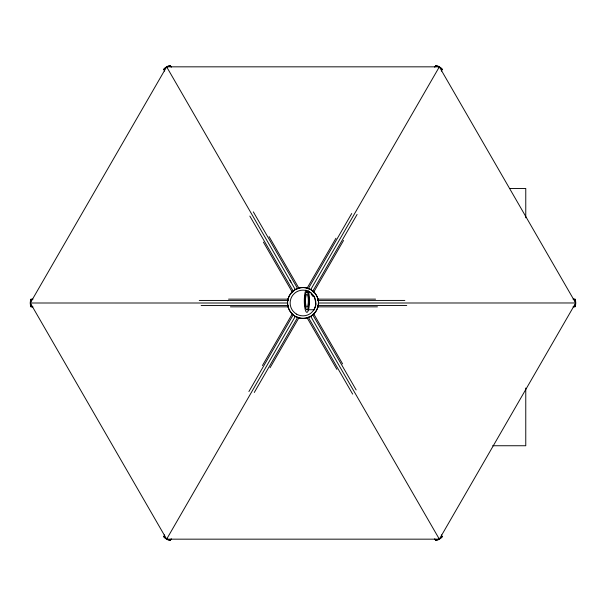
<?xml version="1.0" encoding="UTF-8"?>
<svg xmlns="http://www.w3.org/2000/svg" width="606" height="606" viewBox="0 0 606 606"><rect width="100%" height="100%" fill="white"/><g stroke="black" fill="none" stroke-linecap="round" stroke-linejoin="round"><path stroke-width="0.91" d="M315.847 303.591C316.302 304.947 314.022 309.78 314.203 309.318M32.974 306.871L31.088 306.871A3.856 0.848 90 0 1 30.3 303.023L166.65 66.834A3.856 0.848 -30 0 1 170.354 65.599L171.293 67.236M171.293 538.757L170.354 540.393A3.856 0.848 30 0 1 166.627 539.151A3.856 0.848 30 0 1 163.688 536.545L164.635 534.909M262.436 365.554L292.206 314.006L293.319 314.658A2.575 0.568 30 0 0 293.395 314.862M335.951 238.234L307.136 288.138L308.249 288.789A2.575 0.568 30 0 1 308.469 288.744M434.707 67.236L435.653 65.599A3.856 0.848 30 0 1 439.373 66.849A3.856 0.848 30 0 1 442.312 69.455L441.373 71.091M248.907 391.559L293.319 314.658M308.249 288.789L351.722 213.517M30.3 303L166.65 539.166L295.281 316.377A15.847 15.392 60 0 1 287.562 303.008L30.3 303A3.856 0.848 90 0 1 31.088 299.182L32.974 299.175M310.734 289.623L439.35 66.834L166.65 66.834A3.856 0.848 -30 0 0 163.688 69.448L164.635 71.091M254.278 392.483L297.751 317.211L298.864 317.855L270.049 367.766M343.564 240.446L313.794 291.986L312.681 291.342L357.093 214.433M434.699 538.764L435.646 540.4A3.856 0.848 -30 0 0 439.365 539.151L575.7 303A3.856 0.848 90 0 0 574.912 299.122L573.026 299.122M163.688 69.448L164.809 68.804A2.575 0.568 -30 0 1 166.771 67.092A2.575 0.568 -30 0 1 169.233 66.251L170.354 65.599M263.383 242.082L292.206 291.986L293.319 291.342A2.575 0.568 -30 0 1 293.395 291.13M297.531 288.744A2.575 0.568 -30 0 1 297.751 288.789L298.864 288.138L269.102 236.598M308.469 317.256A2.575 0.568 -30 0 1 308.249 317.211L307.136 317.855A3.856 0.848 -30 0 1 307.136 317.855L336.898 369.402M312.605 314.862A2.575 0.568 -30 0 0 312.681 314.658L313.794 314.006L342.617 363.918M435.646 540.4L436.759 539.749A2.575 0.568 -30 0 0 439.229 538.908A2.575 0.568 -30 0 0 441.191 537.196L442.304 536.552L441.365 534.916M509.684 188.474L525.766 188.474L525.766 217.796M228.545 299.152L288.062 299.144L288.062 300.44A2.575 0.568 90 0 0 287.918 300.606M318.082 300.614A2.575 0.568 90 0 0 317.93 300.447L317.93 299.152L375.568 299.144M199.253 300.447L288.062 300.44M317.93 300.447L404.853 300.432M573.026 306.818L574.912 306.818A3.856 0.848 90 0 0 575.7 302.97L318.445 303.008A15.438 15.438 0 0 1 295.289 316.37A15.438 15.438 0 0 1 295.296 289.63A15.438 15.438 0 0 1 318.445 303.008A15.847 15.392 -60 0 1 310.726 316.362L439.35 539.166A3.856 0.848 -30 0 0 442.304 536.552M201.147 305.56L288.07 305.553L288.07 306.841L230.431 306.848M377.455 306.841L317.938 306.848L317.938 305.56L406.747 305.545M307.022 309.749L314.537 309.749M492.655 445.743L525.766 445.743L525.766 388.045M166.65 539.166L439.35 539.166M435.653 65.599L436.767 66.251A2.575 0.568 30 0 1 439.236 67.092A2.575 0.568 30 0 1 441.198 68.804L442.312 69.455M163.688 536.545L164.802 537.189A2.575 0.568 30 0 0 166.764 538.901A2.575 0.568 30 0 0 169.233 539.749L170.354 540.393M309.461 291.88L311.332 293.198M313.65 295.804L314.719 297.697M439.35 66.834L575.7 303M253.338 211.88L297.751 288.789M312.681 314.658L356.146 389.923M166.65 66.834L295.281 289.615M249.854 216.069L293.319 291.342M308.249 317.211L352.662 394.12M290.024 280.525L290.971 282.169M574.912 299.122L574.912 300.417A2.575 0.568 90 0 1 575.42 302.97A2.575 0.568 90 0 1 574.912 305.522L574.912 306.818M31.088 299.182L31.088 300.47A2.575 0.568 90 0 0 30.58 303.023A2.575 0.568 90 0 0 31.088 305.583L31.088 306.871M287.433 302.917A15.847 15.392 -60 0 1 295.152 289.554M310.855 289.562A15.847 15.392 60 0 1 318.567 302.917M310.711 316.37A15.847 15.392 0 0 1 295.289 316.37M295.289 289.479A15.847 15.392 0 0 1 310.711 289.479M317.93 299.152A3.856 0.848 90 0 1 318.082 299.266M318.082 306.734A3.856 0.848 90 0 1 317.938 306.848M318.082 305.394A2.575 0.568 90 0 1 317.938 305.56M292.228 314.196A3.856 0.848 30 0 1 292.206 314.006M297.751 317.211A2.575 0.568 30 0 1 297.531 317.256M292.206 291.986A3.856 0.848 -30 0 1 292.228 291.804M313.794 314.006A3.856 0.848 -30 0 1 313.772 314.196M313.772 291.804A3.856 0.848 30 0 1 313.794 291.986M312.605 291.13A2.575 0.568 30 0 1 312.681 291.342M288.07 306.841A3.856 0.848 90 0 1 287.918 306.734M287.918 299.258A3.856 0.848 90 0 1 288.062 299.144M288.07 305.553A2.575 0.568 90 0 1 287.918 305.386M305.151 296.175A9.007 2.015 90 0 0 305.272 306.166A9.007 2.015 90 0 0 307.386 309.484A9.007 2.015 -90 0 0 308.84 298.531A9.007 2.015 -90 0 0 306.386 292.039A9.007 2.015 90 0 1 307.916 293.016M308.84 298.531A9.007 2.015 90 0 1 308.628 305.356M304.932 303A9.007 2.015 -90 0 1 306.386 292.039M314.484 297.902A8.416 5.06 78.6 0 1 315.537 303.47M311.249 294.342A10.976 4.871 65.4 0 1 313.204 296.766M308.045 290.41A11.575 2.591 90 0 1 308.871 308.234A11.575 2.591 90 0 1 304.795 307.598A11.575 2.591 90 0 1 305.894 290.069M298.796 317.9A3.856 0.848 30 0 0 298.864 317.855M298.864 288.138A3.856 0.848 -30 0 0 298.796 288.092M307.204 288.092A3.856 0.848 30 0 0 307.136 288.138M305.659 297.394A6.431 1.439 90 0 0 306.848 307.197A6.431 1.439 90 0 0 308.159 297.705A6.431 1.439 90 0 0 305.659 297.394M296.569 314.135A12.862 12.862 0 0 0 315.862 303A12.862 12.862 0 0 0 296.569 291.857A12.862 12.862 0 0 0 296.569 314.135"/></g></svg>
